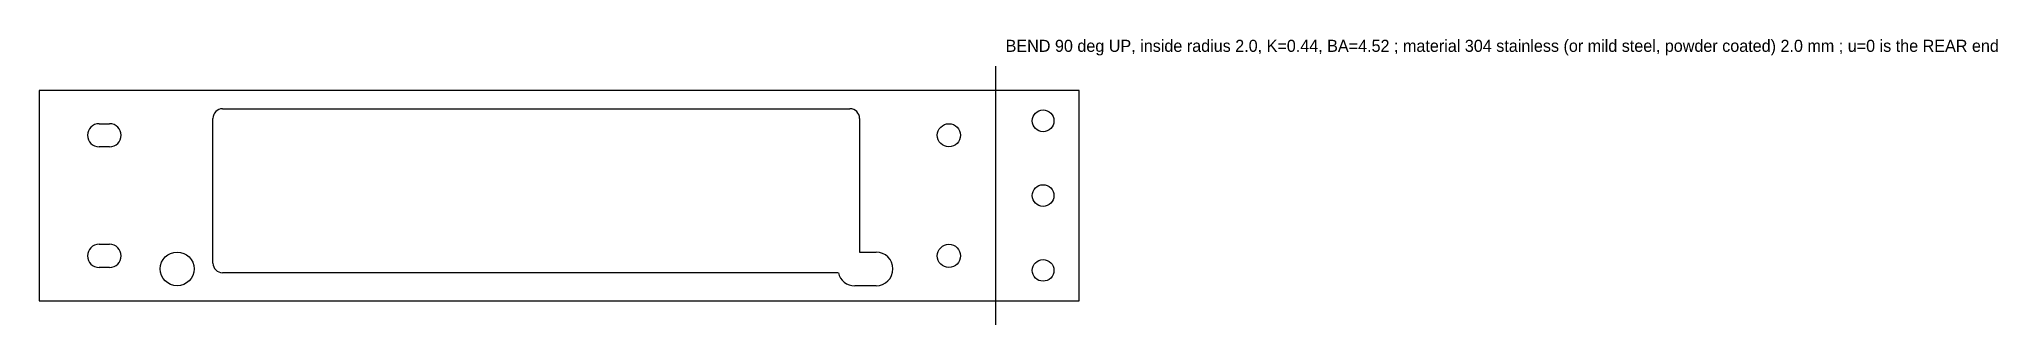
# Model space of a CAD drawing. Header units: millimetres. Extents: x 0 to 406, y -5 to 54.
import ezdxf

# ---------------------------------------------------------------- set-up
doc = ezdxf.new("R2010")
doc.units = ezdxf.units.MM
doc.layers.add('BEND', color=1, linetype='Continuous')
doc.layers.add('NOTES', color=3, linetype='Continuous')

msp = doc.modelspace()

# ---------------------------------------------------------------- linework, layer by layer
for p, q in [((215.52, 43.8), (0, 43.8)), ((0, 43.8), (0, 0.2)), ((215.52, 0.2), (215.52, 43.8)), ((12.4, 36.9), (14.6, 36.9)), ((36, 8), (36, 38)), ((38, 40), (168, 40)), ((170, 38), (170, 10.3)), ((14.6, 32.1), (12.4, 32.1)), ((12.4, 11.9), (14.6, 11.9)), ((170, 10.3), (173.4, 10.3)), ((14.6, 7.1), (12.4, 7.1)), ((165.59, 6), (38, 6)), ((0, 0.2), (215.52, 0.2)), ((173.4, 3.3), (169, 3.3))]:
    msp.add_line(p, q)
for centre, radius in [((188.5, 34.5), 2.4), ((208.02, 37.5), 2.25), ((208.02, 22), 2.25), ((28.6, 6.8), 3.5), ((188.5, 9.5), 2.4), ((208.02, 6.5), 2.25)]:
    msp.add_circle(centre, radius)
for centre, radius, start, end in [((12.4, 34.5), 2.4, 90, 270), ((14.6, 34.5), 2.4, -90, 90), ((38, 38), 2, 90, 180), ((168, 38), 2, 0, 90), ((12.4, 9.5), 2.4, 90, 270), ((14.6, 9.5), 2.4, -90, 90), ((173.4, 6.8), 3.5, -90, 90), ((38, 8), 2, 180, 270), ((169, 6.8), 3.5, 193.213, 270)]:
    msp.add_arc(centre, radius, start, end)
at = {"layer": 'BEND'}
msp.add_line((198.26, -4.8), (198.26, 48.8), dxfattribs=at)

# ---------------------------------------------------------------- texts
at = {"layer": 'NOTES'}
msp.add_text('BEND 90 deg UP, inside radius 2.0, K=0.44, BA=4.52 ; material 304 stainless (or mild steel, powder coated) 2.0 mm ; u=0 is the REAR end', height=2.5, dxfattribs=at).set_placement((200.26, 51.8))

doc.saveas('drawing.dxf')
